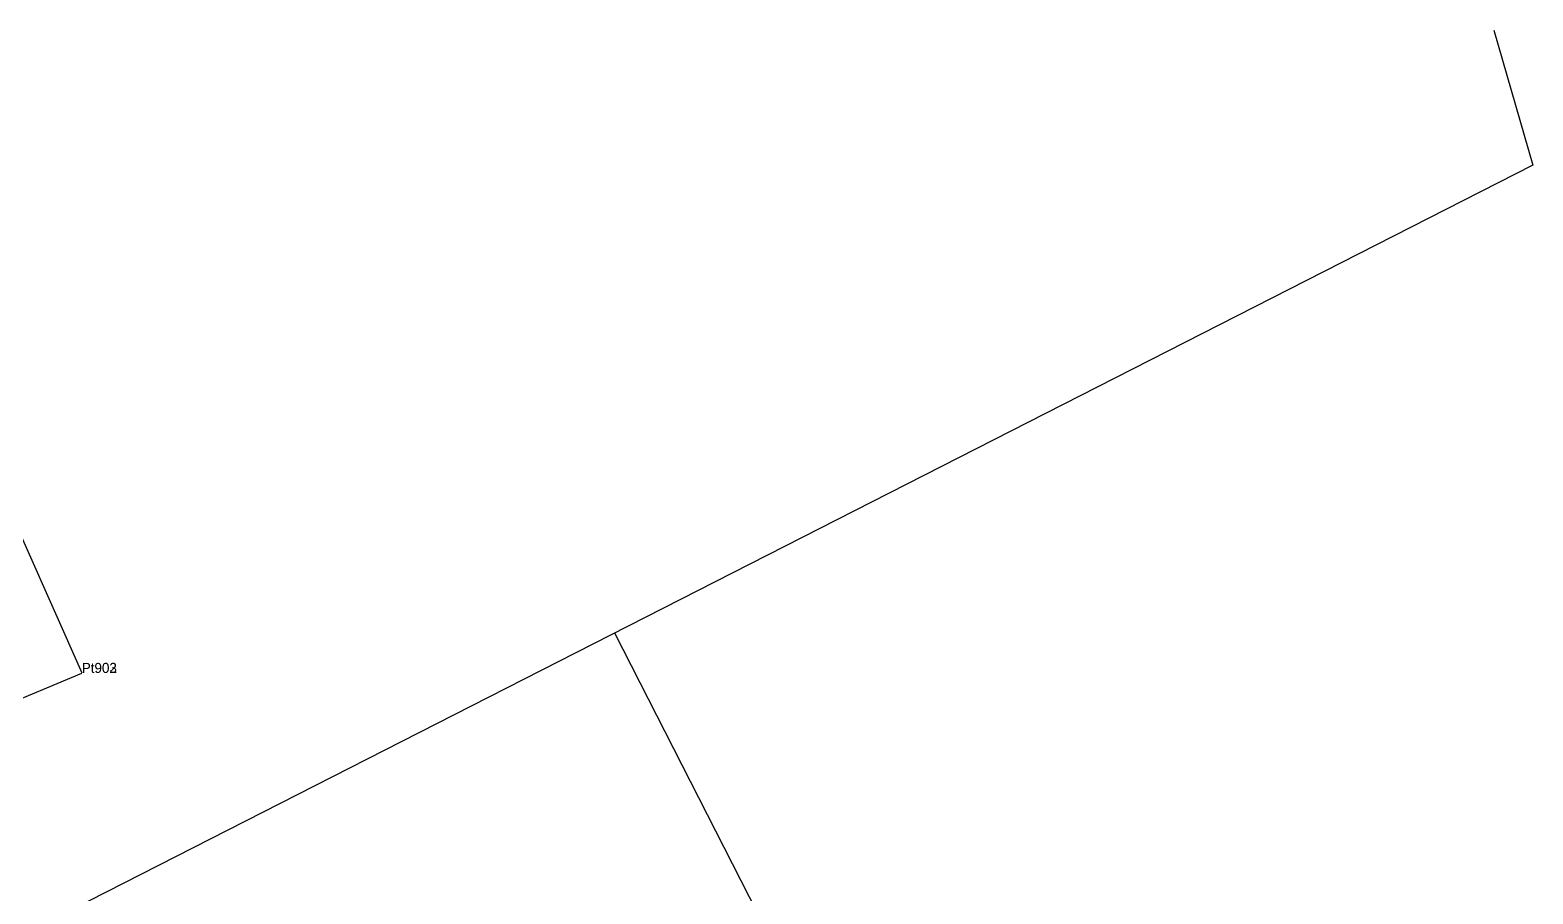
# Model space of a CAD drawing. Extents: x 551216.8 to 551304.9, y 1838827.9 to 1838917.1.
# Drawn here: x 551273.93 to 551303.89, y 1838870.74 to 1838887.96 of the extents above; entities that cross this region are included whole.
import ezdxf

# ---------------------------------------------------------------- set-up
doc = ezdxf.new("R2010")
doc.units = 0
for name, color, linetype in [('Level 10', 7, 'Continuous'), ('Level 12', 7, 'Continuous'), ('Level 22', 7, 'Continuous'), ('Level 7', 7, 'Continuous')]:
    doc.layers.add(name, color=color, linetype=linetype)

msp = doc.modelspace()

# ---------------------------------------------------------------- linework, layer by layer
at = {"layer": 'Level 10'}
for p, q in [((551273.0634, 1838879.4325), (551274.965, 1838875.148)), ((551285.586, 1838875.9456), (551288.4327, 1838870.3575)), ((551269.0054, 1838872.6474), (551274.968, 1838875.147))]:
    msp.add_line(p, q, dxfattribs=at)
at = {"layer": 'Level 22'}
msp.add_lwpolyline([(551303.1125, 1838887.9613), (551303.89, 1838885.27), (551260.88, 1838863.36), (551222.28, 1838844.1), (551216.7689, 1838841.3536)], dxfattribs=at)
msp.add_lwpolyline([(551303.1125, 1838887.9613), (551303.89, 1838885.27), (551260.88, 1838863.36), (551222.28, 1838844.1), (551216.7689, 1838841.3536)], dxfattribs=at)
at = {"layer": 'Level 7'}
for p, q in [((551274.965, 1838875.148), (551274.965, 1838875.148)), ((551274.965, 1838875.148), (551274.965, 1838875.148)), ((551274.965, 1838875.148), (551274.965, 1838875.148)), ((551274.965, 1838875.148), (551274.965, 1838875.148)), ((551274.965, 1838875.148), (551274.965, 1838875.148)), ((551274.965, 1838875.148), (551274.965, 1838875.148)), ((551274.965, 1838875.148), (551274.965, 1838875.148)), ((551274.965, 1838875.148), (551274.965, 1838875.148)), ((551274.967, 1838875.149), (551274.967, 1838875.149)), ((551274.967, 1838875.149), (551274.967, 1838875.149)), ((551274.967, 1838875.149), (551274.967, 1838875.149)), ((551274.967, 1838875.149), (551274.967, 1838875.149)), ((551274.967, 1838875.149), (551274.967, 1838875.149)), ((551274.967, 1838875.149), (551274.967, 1838875.149)), ((551274.967, 1838875.149), (551274.967, 1838875.149)), ((551274.967, 1838875.149), (551274.967, 1838875.149)), ((551274.968, 1838875.147), (551274.968, 1838875.147)), ((551274.968, 1838875.147), (551274.968, 1838875.147)), ((551274.968, 1838875.147), (551274.968, 1838875.147)), ((551274.968, 1838875.147), (551274.968, 1838875.147)), ((551274.968, 1838875.147), (551274.968, 1838875.147)), ((551274.968, 1838875.147), (551274.968, 1838875.147)), ((551274.968, 1838875.147), (551274.968, 1838875.147)), ((551274.968, 1838875.147), (551274.968, 1838875.147))]:
    msp.add_line(p, q, dxfattribs=at)

# ---------------------------------------------------------------- texts
at = {"layer": 'Level 12'}
for s, p in [('Pt903', (551274.965, 1838875.148)), ('Pt903', (551274.965, 1838875.148)), ('Pt903', (551274.965, 1838875.148)), ('Pt903', (551274.965, 1838875.148)), ('Pt903', (551274.965, 1838875.148)), ('Pt903', (551274.965, 1838875.148)), ('Pt903', (551274.965, 1838875.148)), ('Pt903', (551274.965, 1838875.148)), ('Pt902', (551274.967, 1838875.149)), ('Pt902', (551274.967, 1838875.149)), ('Pt902', (551274.967, 1838875.149)), ('Pt902', (551274.967, 1838875.149)), ('Pt902', (551274.967, 1838875.149)), ('Pt902', (551274.967, 1838875.149)), ('Pt902', (551274.967, 1838875.149)), ('Pt902', (551274.967, 1838875.149)), ('Pt904', (551274.968, 1838875.147)), ('Pt904', (551274.968, 1838875.147)), ('Pt904', (551274.968, 1838875.147)), ('Pt904', (551274.968, 1838875.147)), ('Pt904', (551274.968, 1838875.147)), ('Pt904', (551274.968, 1838875.147)), ('Pt904', (551274.968, 1838875.147)), ('Pt904', (551274.968, 1838875.147))]:
    msp.add_text(s, height=0.2, dxfattribs=at).set_placement(p)

doc.saveas('drawing.dxf')
